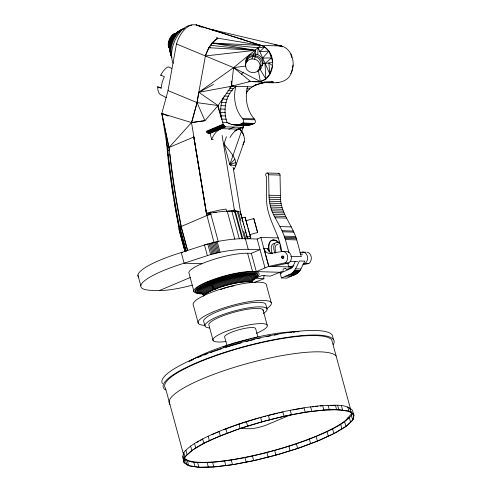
<?xml version="1.0" encoding="UTF-8"?>
<svg xmlns="http://www.w3.org/2000/svg" width="492" height="492" viewBox="0 0 492 492"><rect width="100%" height="100%" fill="white"/><g stroke="black" fill="none" stroke-linecap="round" stroke-linejoin="round"><path stroke-width="0.74" d="M353.723 414.916L352.487 410.353C344.695 402.825 332.407 405.869 322.654 405.519C304.302 407.198 286.166 410.685 268.343 415.322C247.783 420.672 227.439 427.216 208.171 436.232C199.371 440.432 190.373 444.989 183.811 452.394L182.741 457.492L183.983 462.056M226.474 136.647L224.038 143.609C228.356 150.853 240.84 160.521 233.608 169.826M257.771 54.655L258.128 47.835L264.628 46.98C273.829 53.197 275.053 67.078 268.829 75.817C264.751 82.146 257.199 82.33 250.563 81.42A58.53 47.626 -88.3 0 0 248.608 81.469M226.24 119.218L221.689 119.082C219.936 111.887 220.404 104.107 223.35 97.287M258.392 81.98C269.659 82.447 286.516 86.272 291.547 72.41C293.884 66.475 293.699 59.673 290.864 53.942A18.505 15.055 -88.3 0 0 281.406 45.984L260.932 45.393L233.577 67.65L231.486 86.266L218.073 105.534L204.924 120.681L191.517 122.57L161.813 113.455L168.024 90.577L176.468 43.948A21.051 11.685 -67.5 0 1 190.742 25.252L192.612 24.729L196.074 24.877L219.1 31.765A16.125 8.954 -67.5 0 1 220.078 32.171M245.631 66.051L233.577 67.65L198.811 92.311L197.071 102.637L191.665 122.563M196.948 102.582L205.398 55.953A21.051 11.685 -67.5 0 1 208.897 47.736L212.15 43.062A21.051 11.685 -67.5 0 1 217.759 38.179L260.932 45.393L264.628 46.98L268.835 51.106L271.566 57.896L265.003 63.474L265.821 78.972L260.323 81.524L252.519 81.475M292.162 69.483L291.547 72.41L290.612 73.505M292.469 68.019L293.078 65.092M262.494 65.172L262.999 63.117A8.635 8.106 19.3 0 0 257.476 54.477L253.054 53.899A8.635 8.106 19.3 0 0 245.926 60.891M184.408 458.913C192.427 464.516 203.362 462.093 212.575 462.326C230.926 460.647 249.063 457.16 266.885 452.523C287.445 447.173 307.789 440.629 327.057 431.613C335.858 427.413 344.855 422.862 351.411 415.451L352.211 412.733M239.186 128.406L241.406 131.438L229.813 164.611L231.363 166.032M241.603 131.825L243.725 125.749M244.21 141.536L235.723 165.835L229.813 164.611L224.038 143.609M246.916 61.5L247.74 59.145L246.935 58.566M251.935 58.874L255.323 50.282L212.15 43.062L208.897 47.736L205.398 55.953L255.323 50.282L255.834 54.052L254.622 59.157M258.774 70.012L260.102 66.703A7.337 6.888 19.3 0 0 255.403 59.36L251.652 58.874A7.337 6.888 19.3 0 0 246.209 68.376L247.212 69.95A7.337 6.888 19.3 0 0 258.774 70.012L259.186 68.837M259.807 67.908L260.631 65.553L262.291 65.331L262.839 63.763L272.746 62.441L270.391 53.351M295.194 261.48L293.048 266.313L291.455 268.208L280.157 273.226L281.436 277.943L286.861 278.097L297.34 273.466L300.138 270.477L304.868 261.141L299.45 260.981L295.569 268.829L293.134 272.26L290.6 274.149L281.436 277.943M213.491 84.458L198.811 92.311L218.073 105.534L223.153 124.175L224.684 126.438L225.477 126.844L242.79 127.342L243.638 126.505L243.688 124.771M257.457 71.137A8.635 8.106 19.3 0 0 260.889 68.579L262.451 64.686A8.635 8.106 19.3 0 0 256.922 56.045L252.507 55.473A8.635 8.106 19.3 0 0 245.447 64.593M246.228 93.289C249.641 86.979 256.541 84.157 263.238 82.791A58.53 47.626 -88.3 0 1 272.992 82.066M229.53 211.222L226.664 211.375L226.043 209.094L219.364 210.102L206.265 213.227L206.886 215.502L180.453 226.837L178.836 228.989L185.041 251.676L179.273 230.428M240.791 213.934L240.391 212.181C236.111 210.17 231.185 211.123 226.664 211.375M232.47 85.085L229.801 87.779M241.32 74.483L243.282 72.121M234.918 159.057L229.813 164.611L235.877 162.495M216.714 39.305L217.759 38.179L216.48 37.398M179.273 229.383L176.819 216.72A712.521 579.791 -88.3 0 1 167.292 151.413L169.328 150.115L169.033 147.477L161.813 113.455L168.19 116.106M264.628 46.98L259.788 51.617L268.835 51.106L262.648 58.111L271.566 57.896M179.777 228.294L181.136 227.046L178.756 214.783A704.12 572.952 -88.3 0 1 170.835 163.276L169.328 150.115L161.813 113.455L167.883 150.804A709.015 576.938 -88.3 0 0 177.36 215.816L179.777 228.294L186.019 251.221M259.985 69.108L265.821 78.972L269.844 74.009L258.128 47.835L212.15 43.062L217.759 38.179M263.454 313.57L266.289 311.141A32.183 6.691 -15.2 0 0 246.818 308.158A32.183 6.691 -15.2 0 0 208.491 321.356L205.656 323.785A32.183 6.691 -15.2 0 0 209.623 327.979M254.395 278.829L256.517 277.494A33.788 6.851 -15.2 0 0 224.641 275.92A33.788 6.851 -15.2 0 0 198.03 293.398M222.63 122.25L227.058 122.379C231.646 125.478 237.913 125.798 242.753 123.08L254.438 123.418A2.325 1.888 -88.3 0 0 254.868 119.79L253.023 117.422A31.058 25.27 -88.3 0 1 247.568 86.727M234.702 124.937C241.185 124.593 248.411 126.801 254.438 123.418M252.605 280.176A31.039 6.291 -15.2 0 0 246.935 273.527A31.039 6.291 -15.2 0 0 209.149 282.888L203.467 285.532A31.039 6.291 -15.2 0 0 202.47 293.718M204.032 295.643A25.67 5.203 -15.2 0 1 209.266 291.738L213.971 289.548L215.97 289.628L213.651 289.696L211.947 285.624L208.897 283.355L204.1 285.588A30.227 6.132 -15.2 0 0 203.128 293.558M209.537 283.577L204.82 285.772A29.36 5.953 -15.2 0 0 202.261 293.398M210.176 283.927L205.533 286.092A28.542 5.787 -15.2 0 0 202.36 293.398M210.804 284.394L206.228 286.522A27.792 5.633 -15.2 0 0 201.997 293.38M211.394 284.966L206.88 287.064A27.128 5.498 -15.2 0 0 202.753 293.761M211.947 285.624L207.489 287.703A26.568 5.387 -15.2 0 0 202.735 293.982M212.446 286.362L208.024 288.423A26.125 5.295 -15.2 0 0 202.513 293.872M212.87 287.156L208.479 289.204A25.805 5.234 -15.2 0 0 203.86 295.298M213.22 287.992L208.842 290.028A25.621 5.197 -15.2 0 0 203.436 295.372M213.479 288.847L209.106 290.877A25.578 5.184 -15.2 0 0 203.713 296.215M228.848 129.371L234.143 127.114M225.477 126.844L210.047 133.381L211.695 139.464L213.202 139.507M230.078 86.863L231.486 86.266A58.53 47.626 -88.3 0 1 233.306 85.35M206.289 131.309L223.153 124.175M206.818 215.502L193.891 136.96L169.033 147.477L191.517 122.57L197.071 102.637L218.073 105.534M206.443 131.702L223.306 124.568M206.628 132.084L223.491 124.95M206.831 132.44L223.694 125.306M207.058 132.779L223.922 125.645M207.298 133.08L224.161 125.946M208.257 133.049L224.42 126.21M208.522 133.277L224.684 126.438M208.786 133.461L224.949 126.622M209.057 133.59L225.213 126.758M237.199 129.439L243.522 126.764M236.351 129.95L243.38 126.979M234.579 130.835L243.208 127.151M207.366 255.637L204.469 244.991L218.276 241.357A61.322 12.435 -15.2 0 1 245.336 238.681L257.156 239.02L260.883 237.445L278.503 237.95M273.398 240.151L273.773 239.998M194.051 291.799L189.094 273.558A33.788 6.851 -15.2 0 1 209.303 260.871A33.788 6.851 -15.2 0 1 247.605 253.239L251.344 253.343L260.047 249.665L248.226 249.321A61.322 12.435 -15.2 0 0 221.166 251.996L210.631 254.573L184.113 263.202A56.598 11.476 -15.2 0 0 151.8 290.348L159.371 290.563L190.465 277.408M286.264 269.647L292.476 267.021L268.73 266.332L256.301 271.59L251.344 253.343M264.173 275.631A4.022 3.413 -85.8 0 0 263.915 278.7L255.496 278.134L261.996 275.526L270.434 276.135L283.503 270.815M291.639 414.405L266.104 425.168A14.569 2.952 -15.2 0 1 250.416 428.76L239.542 428.507M337.204 409.572C302.887 410.057 269.315 418.999 236.873 429.565C218.596 437.093 197.772 442.677 184.162 457.88L183.953 462.781L189.525 466.029L200.502 467.4L216.142 466.797L235.367 464.27L256.879 459.977L279.21 454.227L300.827 447.4L320.274 439.965L336.208 432.431L347.561 425.309L353.545 419.086L353.754 414.184L348.182 410.937L336.669 409.793L335.427 405.236M263.933 278.749L254.512 282.402M228.7 345.077L234.106 343.367M234.776 343.158L249.253 339.154M255.373 85.011L263.238 82.791L273.484 82.287M206.695 215.558L210.896 214.407L206.499 213.694L214.057 242.661M242.507 220.053L241.984 218.024L245.09 217.175L246.658 223.024M246.049 220.687L253.81 218.565L257.623 232.513L249.862 234.629L248.515 229.862M247.181 237.162L250.28 236.314M249.536 238.282L250.779 237.943L247.642 238.786L247.076 236.8M205.662 208.983L206.419 213.713L210.551 213.085M241.142 342.979L235.299 344.511A86.887 17.62 -15.2 0 0 225.656 347.444M246.258 341.632L248.454 341.061M249.911 340.673L254.296 339.523M263.915 248.312A7.638 6.218 -88.3 0 0 270.557 253.386L282.107 251.51L285.846 251.621A6.119 4.975 -88.3 0 1 291.159 255.686A6.119 4.975 -88.3 0 1 288.921 262.949L285.182 262.839L268.823 266.369L263.915 248.312L267.654 248.417A7.638 6.218 -88.3 0 0 272.181 253.392M272.562 266.48L288.921 262.949M293.945 265.785L288.736 266.91L287.758 263.3M303.613 263.7L308.835 263.491A6.119 4.975 -88.3 0 0 311.227 256.898A6.119 4.975 -88.3 0 0 306.891 252.138M302.887 264.77L308.835 263.491M250.674 338.785L252.039 338.514M253.485 338.225L256.369 337.653M347.869 417.911L349.332 417.616L350.568 422.179M198.811 92.311L231.486 86.266L250.563 81.42L233.577 67.65L176.468 43.948M206.991 213.614L217.175 212.101A32.263 4.366 -9.4 0 1 234.543 210.957L233.116 211.031M299.856 252.402L305.76 252.162M213.405 212.655L216.252 212.23M176.739 33.179L175.337 33.376A8.85 4.914 -67.5 0 0 169.519 40.116A8.85 4.914 -67.5 0 0 169.525 48.64M260.969 83.099L263.238 82.791M256.031 84.507L257.5 84.396A58.53 47.626 -88.3 0 0 251.959 86.856L231.486 86.266L231.185 81.094M210.428 47.669L208.897 47.736L255.323 50.282L210.453 45.289M258.638 45.498L260.932 45.393L211.375 29.452L281.406 45.984L282.519 46.918M278.128 244.518L277.101 244.561A6.919 3.77 67.1 0 0 275.372 250.323L275.883 252.027M176.413 33.364L175.115 33.37A8.45 4.686 -67.5 0 0 169.389 39.255A8.45 4.686 -67.5 0 0 168.879 47.669M175.736 33.628L176.394 33.622L175.779 33.37M208.184 283.054L208.762 283.066M171.714 68.333L168.006 66.795A16.088 8.93 -67.5 0 0 160.693 75.171L161.739 75.202M254.475 81.623L258.263 81.734M264.333 81.912L273.429 82.17M229.998 88.308L233.786 88.412M246.677 88.788L249.715 88.874M166.407 97.484A16.088 8.93 -67.5 0 1 164.291 96.512L160.251 94.575L158.959 93.031L157.95 90.257L157.618 86.844L160.681 87.601M227.956 90.633L232.507 90.768M246.154 91.161L247.673 91.205M226.154 93.24L229.942 93.351M223.854 96.069L228.405 96.198M222.593 99.113L227.144 99.249M221.64 102.318L226.191 102.453M220.994 105.639L225.545 105.768M220.68 109.021L225.225 109.15M220.687 112.422L225.238 112.551M221.025 115.792L225.576 115.921M227.058 122.379A28.641 23.308 -88.3 0 1 235.877 86.389A31.058 25.27 -88.3 0 0 241.338 117.084L242.562 118.529L254.247 118.861M242.562 118.529L243.183 119.451L254.868 119.79M242.538 123.209L254.223 123.541M228.497 123.221L229.955 123.264M241.031 123.892L252.716 124.23M239.481 124.408L251.166 124.747M231.535 124.415L232.993 124.458M241.757 124.71L244.795 125.097L233.103 124.759M237.9 124.759L249.585 125.097M236.301 124.931L247.986 125.269M267.408 173.012L278.81 173.344M281.695 251.523C279.456 234.18 267.636 219.401 266.652 201.941L266.35 176.388A1.833 1.494 -88.3 0 1 266.412 173.239A1.833 1.494 -88.3 0 1 268.644 174.758L280.046 175.09L280.409 195.539C279.727 212.2 292.316 224.715 296.774 239.893L301.325 256.627L290.852 256.326M268.644 174.758L269.001 195.213L280.409 195.539M269.001 195.213L269.081 197.224L280.483 197.556M269.081 197.224L269.235 199.229L280.643 199.561M269.235 199.229L269.475 201.222L280.883 201.554M269.475 201.222L269.794 203.196L281.203 203.528M269.794 203.196L270.194 205.152L281.602 205.478M270.194 205.152L270.674 207.07L282.082 207.403M270.674 207.07L271.233 208.959L282.636 209.291M271.233 208.959L271.867 210.816L283.269 211.142M271.867 210.816L272.574 212.624L283.976 212.95M272.574 212.624L273.355 214.389L284.757 214.715M273.355 214.389L274.204 216.099L285.612 216.431M274.204 216.099L275.126 217.753L286.535 218.085M275.126 217.753L279.948 226.578L291.35 226.904M279.948 226.578L282.027 230.723L293.429 231.055M282.027 230.723L282.506 231.793L293.909 232.126M282.506 231.793L284.247 236.172L295.655 236.504M284.247 236.172L284.64 237.292L296.043 237.624M284.64 237.292L285.016 238.423L296.418 238.749M285.016 238.423L285.372 239.561L296.774 239.893M300.434 254.118L302.74 254.186M270.557 253.386L272.051 253.429M182.704 252.599L181.222 252.556A56.598 11.476 -15.2 0 0 138.48 276.971M290.071 261.51L297.758 261.732M201.874 263.712L184.113 263.202L181.222 252.556L207.741 243.927L210.631 254.573M295.569 268.829L300.993 268.989M294.714 270.323L300.138 270.477M294.222 271.012L299.646 271.166M293.699 271.658L299.118 271.818M293.134 272.26L298.558 272.414M280.053 272.279L252.562 271.486L247.605 253.239M292.543 272.808L297.961 272.968M291.916 273.312L297.34 273.466M280.157 273.226L281.51 273.269M290.6 274.149L296.018 274.302M289.905 274.481L295.329 274.634M289.198 274.751L294.616 274.911M288.472 274.966L293.896 275.12M285.784 276.104L291.209 276.258M212.15 43.062L260.932 45.393L196.074 24.877L201.714 27.22M235.459 212.47L235.219 211L237.169 211.117M279.13 45.83L281.406 45.984L274.665 44.803M271.209 81.918L273.454 82.096M276.904 82.392L278.866 82.57M245.625 125.189L246.387 125.269M279.124 45.731L281.406 45.984M274.8 240.311L272.808 240.09A12.872 7.011 67.1 0 0 268.718 249.788L269.253 252.015M206.419 213.713L210.896 214.407M208.337 283.263L208.897 283.355M240.945 38.886L243.196 39.28M258.687 45L260.932 45.393L256.535 44.348M274.708 243.435L274.542 243.405A9.17 4.994 67.1 0 0 271.326 249.924L271.793 252.168A9.17 4.994 67.1 0 0 272.383 253.86M209.149 282.888C211.997 283.712 213.423 286.861 213.971 289.548A25.67 5.203 -15.2 0 1 251.707 282.18M211.375 29.452L213.491 30.276M160.693 75.171L164.402 76.709A16.088 8.93 -67.5 0 0 161.327 88.382L157.618 86.844M168.024 90.577L197.071 102.637L204.924 120.681L191.517 122.57L206.548 213.682M233.577 67.65L260.323 81.524L258.325 70.424M260.889 68.579L259.604 67.656L260.926 64.347A7.337 6.888 19.3 0 0 256.234 57.004L252.476 56.519A7.337 6.888 19.3 0 0 246.412 62.453M232.919 167.446L234.469 168.867M166.345 139.291L167.581 151.93M257.623 232.513L253.81 218.565M179.912 227.556L186.296 251.043M217.446 105.313L221.689 119.082M241.941 217.685L241.412 215.945L243.017 221.978M246.523 234.832L247.531 238.491M246.873 236.135L245.127 229.758M248.023 228.073L250.828 238.14L249.788 234.186M246.074 233.263L244.296 226.757M333.514 339.677L332.272 335.12A88.499 17.946 -15.2 0 0 237.015 343.674A88.499 17.946 -15.2 0 0 162.471 383.717M352.764 413.36L353.65 416.619M350.716 409.719L331.713 339.775A86.887 17.62 -15.2 0 0 236.535 349.074A86.887 17.62 -15.2 0 0 165.509 388.188L183.51 454.454M349.707 407.991L350.95 412.548M351.411 415.451L352.653 420.014M347.77 406.859L349.012 411.423M341.417 405.685L342.653 410.248M344.634 421.81L345.87 426.367M337.598 405.211L338.834 409.774M340.685 424.288L341.922 428.846M285.372 239.561L288.927 252.66M328.09 405.31L329.332 409.873M332.604 428.993L333.84 433.55M322.654 405.519L323.89 410.082M327.057 431.613L328.299 436.176M267.654 248.417L268.245 250.588M310.643 406.884L311.885 411.441M316.141 436.509L317.383 441.072M260.883 237.445L268.73 266.332M303.958 407.763L305.194 412.327M257.156 239.02L265.003 267.912M309.382 439.098L310.618 443.661M271.203 302.586L266.246 284.364A37.946 7.89 -15.2 0 0 225.933 287.562A37.946 7.89 -15.2 0 0 193.301 305.003L198.258 323.226M248.232 228.909L246.763 223.497M267.051 309.142L265.815 304.585A32.183 6.691 -15.2 0 0 241.683 304.357A32.183 6.691 -15.2 0 0 207.249 316.799L204.42 319.228A32.183 6.691 -15.2 0 0 203.651 321.227L204.893 325.784M240.391 212.181L242.033 218.22M247.045 236.578L247.568 238.608M238.3 211.369L240.889 220.89M243.675 231.148L245.865 239.204M245.336 238.681L248.226 249.321M237.236 211.154L244.801 238.995M263.023 309.874L267.156 325.077M290.268 410.297L291.504 414.861M235.219 211L242.784 238.841M234.081 209.248L242.107 238.792M296.375 443.852L297.617 448.415M231.75 210.982L239.309 238.817M282.783 411.792L284.025 416.349M227.255 211.283L234.819 239.124M288.853 446.226L290.096 450.789M257.986 337.248L255.576 328.392A16.088 3.266 -15.2 0 0 238.257 329.947A16.088 3.266 -15.2 0 0 224.703 337.229L226.91 345.347M268.343 415.322L269.585 419.885M218.263 241.517L210.275 212.126M274.647 450.518L275.889 455.082M217.157 241.566L220.047 252.212M216.019 241.793L218.915 252.439M214.869 242.046L217.759 252.691M213.7 242.316L216.591 252.956M260.575 417.327L261.818 421.884M212.526 242.599L215.422 253.245M211.351 242.9L214.241 253.546M210.176 243.22L213.067 253.86M266.885 452.523L268.122 457.08M209.008 243.552L211.898 254.192M246.369 421.619L247.611 426.177M207.895 281.99L208.141 282.9M252.445 456.053L253.681 460.617M238.854 423.993L240.09 428.55M213.128 340.544L208.995 325.335A28.161 5.707 -15.2 0 1 235.084 311.94A28.161 5.707 -15.2 0 1 263.189 310.858M244.961 457.548L246.203 462.111M181.118 226.375L187.686 250.551M187.526 250.582L181.136 227.046L180.066 228.017M183.633 245.047L184.236 247.261M179.666 230.846L180.263 233.042M180.662 234.506L181.259 236.695M181.659 238.159L183.245 244.014M183.645 245.471L185.232 251.326M225.846 428.747L227.089 433.311M231.271 460.082L232.513 464.645M219.088 431.336L220.324 435.894M224.586 460.961L225.822 465.524M208.171 436.232L209.407 440.795M212.575 462.326L213.817 466.89M202.624 438.852L203.866 443.415M207.138 462.535L208.374 467.099M194.543 443.563L195.779 448.12M197.63 462.634L198.873 467.197M190.595 446.035L191.837 450.598M193.811 462.16L195.053 466.717M185.896 450.229L187.132 454.793M137.932 275.133L140.829 285.778M187.458 460.986L188.694 465.549M183.811 452.394L185.053 456.957M185.515 459.86L186.757 464.417M182.815 455.789L184.057 460.352M247.531 226.252L245.09 217.175M243.429 223.571L244.376 227.003M242.667 220.723L243.657 224.346M247.193 236.867L247.501 238.03M249.782 234.284L249.862 234.629M269.628 251.861L269.093 249.628A12.872 7.011 67.1 0 1 273.177 239.93L275.176 240.157A12.872 7.011 67.1 0 1 279.407 242.974M290.864 53.942L291.602 57.656M195.902 150.091L205.275 206.769M233.288 168.325L240.988 214.979A32.121 4.348 -9.4 0 0 240.779 214.272M222.089 135.448L234.789 212.421M193.762 136.997L195.607 148.172M167.372 145.478L167.52 147.003M167.661 148.523L167.883 150.804M167.249 147.631L167.292 151.413M222.962 347.18A44.249 8.973 -15.2 0 1 227.968 345.335M190.14 360.894A68.388 13.868 -15.2 0 1 235.44 342.653L252.685 338.066A68.388 13.868 -15.2 0 1 298.952 331.756M188.903 361.515A86.887 17.62 -15.2 0 1 193.159 359.578M197.944 357.518A86.887 17.62 -15.2 0 1 201.296 356.147M204.063 355.046A86.887 17.62 -15.2 0 1 207.618 353.68M210.521 352.604A86.887 17.62 -15.2 0 1 214.198 351.282M214.893 351.042A86.887 17.62 -15.2 0 1 221.277 348.865M257.218 338.754A86.887 17.62 -15.2 0 1 260.2 338.066M266.91 336.614A86.887 17.62 -15.2 0 1 270.594 335.864M274.222 335.169A86.887 17.62 -15.2 0 1 277.771 334.529M289.862 332.66A86.887 17.62 -15.2 0 1 291.319 332.469M293.466 332.205A86.887 17.62 -15.2 0 1 294.868 332.045M169.924 404.455A86.887 17.62 -15.2 0 1 240.957 365.341A86.887 17.62 -15.2 0 1 336.134 356.042M165.484 389.941A88.499 17.946 -15.2 0 1 244.456 346.509A88.499 17.946 -15.2 0 1 333.299 344.584M351.546 411.533A86.887 17.62 -15.2 0 1 351.011 414.399L345.618 420.414A86.887 17.62 -15.2 0 1 257.765 454.583A86.887 17.62 -15.2 0 1 184.506 458.126M196.659 442.597A86.887 17.62 -15.2 0 1 198.811 441.342M200.312 440.5A86.887 17.62 -15.2 0 1 201.462 439.873M211.96 434.725A86.887 17.62 -15.2 0 1 214.869 433.44M215.607 433.114A86.887 17.62 -15.2 0 1 219.506 431.472M223.608 429.823A86.887 17.62 -15.2 0 1 233.706 426.054M234.444 425.789A86.887 17.62 -15.2 0 1 258.429 418.188M259.881 417.776A86.887 17.62 -15.2 0 1 262.076 417.167M263.546 416.767A86.887 17.62 -15.2 0 1 265.754 416.177M267.23 415.789A86.887 17.62 -15.2 0 1 277.463 413.262M278.952 412.911A86.887 17.62 -15.2 0 1 281.941 412.241M293.023 409.947A86.887 17.62 -15.2 0 1 302.574 408.268M312.279 406.884A86.887 17.62 -15.2 0 1 313.705 406.712M315.108 406.552A86.887 17.62 -15.2 0 1 317.838 406.269M320.304 406.041A86.887 17.62 -15.2 0 1 321.916 405.912M330.888 405.5A86.887 17.62 -15.2 0 1 335.31 405.549M225.969 341.534A28.161 5.707 -15.2 0 1 218.872 334.646A28.161 5.707 -15.2 0 1 259.659 323.625A28.161 5.707 -15.2 0 1 256.504 333.281M212.353 285.44A26.568 5.387 -15.2 0 1 240.865 277.796A26.568 5.387 -15.2 0 1 252.777 280.329M212.808 286.196A26.125 5.295 -15.2 0 1 252.734 279.696M202.415 293.564A33.788 6.851 -15.2 0 1 200.367 293.564M195.933 291.744A32.183 6.525 -15.2 0 1 206.062 282.728L220.533 277.439L228.639 275.225A32.183 6.525 -15.2 0 1 257.494 274.936M252.501 280.514A32.183 6.525 -15.2 0 0 250.188 272.912A32.183 6.525 -15.2 0 0 213.079 280.907L206.308 283.638A32.183 6.525 -15.2 0 0 203.239 293.964M213.208 287.002A25.805 5.234 -15.2 0 1 252.648 280.581M209.641 283.011A30.227 6.132 -15.2 0 1 245.194 273.983A30.227 6.132 -15.2 0 1 253.46 279.351M210.195 283.269A29.36 5.953 -15.2 0 1 244.733 274.505A29.36 5.953 -15.2 0 1 252.759 279.714M213.534 287.845A25.621 5.197 -15.2 0 1 252.697 281.467M213.792 288.699A25.578 5.184 -15.2 0 1 252.888 282.334M204.112 295.606A25.578 5.32 -15.2 0 1 225.945 285.329A25.578 5.32 -15.2 0 1 251.609 282.162M220.699 289.579A14.483 3.007 -15.2 0 1 226.099 287.691M226.818 287.482A14.483 3.007 -15.2 0 1 229.746 286.707M230.471 286.541A14.483 3.007 -15.2 0 1 233.995 285.84M211.32 284.155A27.792 5.633 -15.2 0 1 242.605 275.994A27.792 5.633 -15.2 0 1 252.82 279.757M211.855 284.751A27.128 5.498 -15.2 0 1 240.963 276.953A27.128 5.498 -15.2 0 1 253.128 279.536M210.76 283.656A28.542 5.787 -15.2 0 1 243.626 275.2A28.542 5.787 -15.2 0 1 252.814 279.665M275.323 240.496A12.872 7.011 67.1 0 1 276.928 241.351M277.992 242.156A12.872 7.011 67.1 0 1 279.032 243.134M275.108 253.355A9.17 4.994 67.1 0 1 274.278 251.117L273.81 248.872A9.17 4.994 67.1 0 1 277.033 242.353L278.478 242.624A9.17 4.994 67.1 0 1 279.487 243.128M181.24 226.326A838.534 682.33 -88.3 0 1 169.814 154.101M281.608 251.566A6.919 3.77 67.1 0 1 280.852 249.924L280.348 248.22A6.919 3.77 67.1 0 1 280.2 245.065M179.322 228.78A714.771 581.624 -88.3 0 1 174.107 200.127M173.405 195.779A714.771 581.624 -88.3 0 1 172.612 190.687M172.391 189.236A714.771 581.624 -88.3 0 1 171.739 184.863M171.425 182.68A714.771 581.624 -88.3 0 1 171.111 180.49M170.908 179.033A714.771 581.624 -88.3 0 1 170.607 176.843M170.41 175.38A714.771 581.624 -88.3 0 1 169.74 170.269M169.457 168.079A714.771 581.624 -88.3 0 1 169.187 165.89M169.008 164.426A714.771 581.624 -88.3 0 1 168.658 161.493M168.485 160.023A714.771 581.624 -88.3 0 1 168.233 157.815M167.981 155.607A714.771 581.624 -88.3 0 1 167.741 153.399M192.181 285.175A41.697 8.456 -15.2 0 1 159.371 290.563M241.406 131.438A18.136 13.038 19.3 0 1 242.956 144.568M281.996 257.181A1.125 0.916 -88.3 0 1 283.349 256.234A1.125 0.916 -88.3 0 1 283.46 258.128A1.125 0.916 -88.3 0 1 282.014 257.47M239.598 128.59A16.088 11.568 19.3 0 1 243.737 135.663M266.615 308.662A37.946 7.89 -15.2 0 0 268.97 301.092L264.401 300.409A37.946 7.89 -15.2 0 0 213.171 311.897A37.946 7.89 -15.2 0 0 205.066 325.403M230.022 137.539A19.532 15.898 -88.3 0 1 238.522 129.15L221.228 128.646A19.532 15.898 -88.3 0 0 211.695 139.464M173.325 63.376A22.527 12.503 -67.5 0 1 175.355 39.575A22.527 12.503 -67.5 0 1 191.8 25.086M282.107 251.51A6.119 4.975 -88.3 0 1 287.42 255.576A6.119 4.975 -88.3 0 1 285.182 262.839M302.02 252.052A6.119 4.975 -88.3 0 1 307.34 256.117A6.119 4.975 -88.3 0 1 305.095 263.38M171.407 56.826A16.894 9.379 -67.5 0 1 172.784 39.834A16.894 9.379 -67.5 0 1 184.34 28.456M179.076 32.81A16.894 9.379 -67.5 0 1 179.986 31.943M170.503 52.816A13.678 7.589 -67.5 0 1 179.617 30.953M171.536 55.922A15.289 8.487 -67.5 0 1 171.603 41.513A15.289 8.487 -67.5 0 1 181.296 29.877M174.635 36.882A15.289 8.487 -67.5 0 1 175.49 35.615M172.138 40.196A12.872 7.146 -67.5 0 1 174.42 36.18M171.044 54.501A14.483 8.038 -67.5 0 1 171.585 40.934A14.483 8.038 -67.5 0 1 180.595 30.356M168.984 46.457A8.45 4.686 -67.5 0 1 169.039 42.632M169.605 40.541A8.45 4.686 -67.5 0 1 172.938 35.227M171.345 56.168A16.088 8.93 -67.5 0 1 172.428 40.092A16.088 8.93 -67.5 0 1 183.362 28.997M170.38 52.06A12.872 7.146 -67.5 0 1 178.35 31.709M171.929 57.367A17.7 9.828 -67.5 0 1 173.252 40.984A17.7 9.828 -67.5 0 1 184.002 28.696M169.488 47.496A8.85 4.914 -67.5 0 1 169.248 46.334M169.291 43.647A8.85 4.914 -67.5 0 1 170.355 39.834M170.589 39.305A8.85 4.914 -67.5 0 1 171.302 37.952M171.702 37.324A8.85 4.914 -67.5 0 1 174.475 34.385M169.98 48.382A9.25 5.135 -67.5 0 1 169.678 47.226M169.691 43.745A9.25 5.135 -67.5 0 1 172.766 36.549M169.838 49.089A9.25 5.135 -67.5 0 1 170.337 39.323A9.25 5.135 -67.5 0 1 177.151 33.05M169.955 49.637A10.461 5.806 -67.5 0 1 176.825 32.878M170.404 51.648A12.066 6.697 -67.5 0 1 171.075 40.424A12.066 6.697 -67.5 0 1 178.467 31.808M171.228 40.055A9.655 5.357 -67.5 0 1 172.385 37.835M172.717 37.324A9.655 5.357 -67.5 0 1 173.424 36.365M169.728 48.61A9.655 5.357 -67.5 0 1 176.351 33.259M170.337 50.977A11.261 6.255 -67.5 0 1 170.761 40.608A11.261 6.255 -67.5 0 1 177.587 32.367M243.183 119.451A2.325 1.888 -88.3 0 1 242.753 123.08M239.788 128.566A11.691 8.401 19.3 0 1 240.588 130.275M243.269 126.998A11.691 8.401 19.3 0 1 242.802 128.387M278.3 173.35A1.833 1.494 -88.3 0 1 280.046 175.09M283.238 269.468A1.611 0.326 -15.2 0 1 283.447 268.964A1.611 0.326 -15.2 0 1 285.545 268.423A1.611 0.326 -15.2 0 1 285.711 268.835M185.177 456.539L183.639 461.767L187.913 465.401L197.698 467.209L212.335 467.056L230.828 464.958L251.904 461.053L274.142 455.61L296.018 448.999L316.036 441.675L332.844 434.135L345.292 426.884L352.53 420.432L354.068 415.205L349.794 411.564L340.003 409.762L325.366 409.91L306.879 412.013L285.803 415.918L263.564 421.361L241.689 427.966L221.671 435.291L204.863 442.837L192.415 450.082L185.177 456.539M272.525 65.67L269.844 74.009L268.878 62.958L272.525 65.67M283.207 257.826A1.125 0.916 -88.3 0 0 282.5 256.092A1.125 0.916 -88.3 0 0 281.627 257.734A1.125 0.916 -88.3 0 0 283.207 257.826"/></g></svg>
